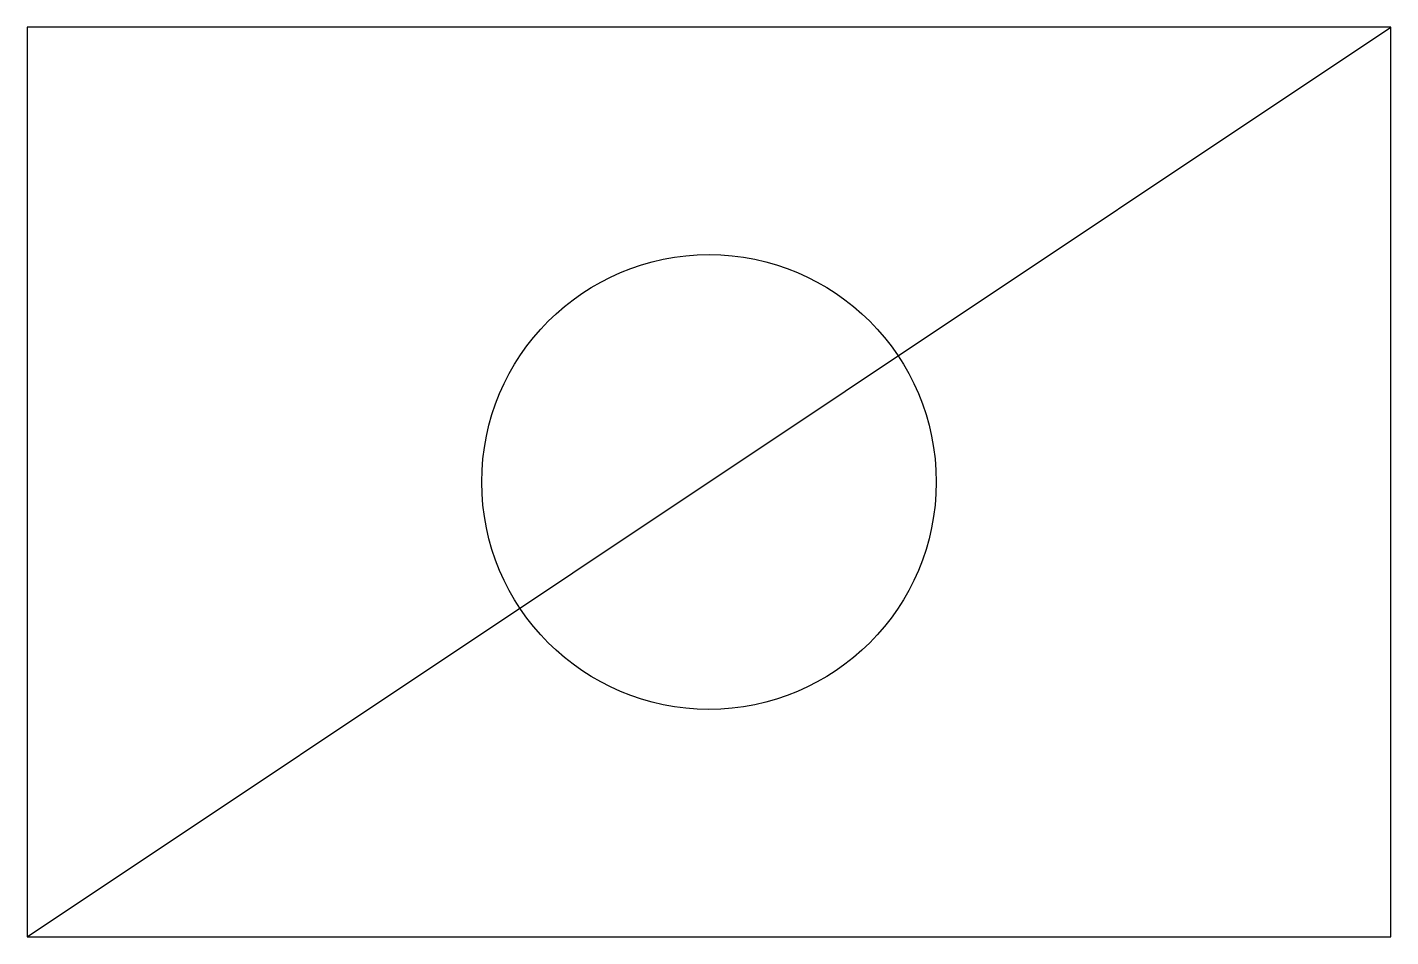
# Model space of a CAD drawing. Header units: millimetres. Extents: x 0 to 120, y 0 to 80.
import ezdxf

# ---------------------------------------------------------------- set-up
doc = ezdxf.new("R2010")
doc.units = ezdxf.units.MM
doc.layers.get('0').update_dxf_attribs({"linetype": 'CONTINUOUS'})
doc.layers.add('KUUBIK_TEST', color=5, linetype='CONTINUOUS')

msp = doc.modelspace()

# ---------------------------------------------------------------- linework, layer by layer
msp.add_line((0, 0), (120, 80))
at = {"layer": 'KUUBIK_TEST'}
msp.add_lwpolyline([(0, 0), (120, 0), (120, 80), (0, 80)], close=True, dxfattribs=at)
msp.add_circle((60, 40), 20, dxfattribs=at)

doc.saveas('drawing.dxf')
